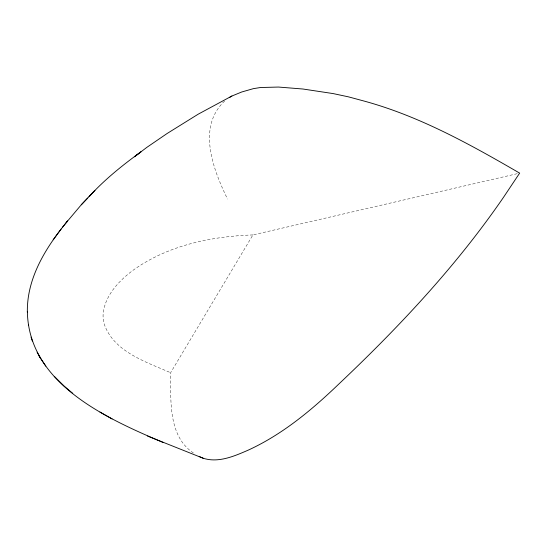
<?xml version="1.0" encoding="UTF-8"?>
<svg xmlns="http://www.w3.org/2000/svg" width="547" height="547" viewBox="0 0 547 547"><rect width="100%" height="100%" fill="white"/><g stroke="black" fill="none" stroke-linecap="round" stroke-linejoin="round"><path stroke-width="0.41" stroke-dasharray="2.73 2.05" d="M517.195 173.693L252.905 234.93L170.609 372.733C170.972 400.165 167.676 436.54 194.199 453.518M224.639 101.051C196.592 127.26 213.439 170.062 227.518 199.046M252.905 234.93C210.937 236.352 167.485 245.5 132.866 270.409C118.802 280.967 104.894 295.558 103.137 313.91A38.29 34.14 -15.4 0 0 103.882 323.01C112.921 351.666 146.001 361.813 170.609 372.733"/><path stroke-width="0.82" d="M163.341 442.585C106.535 418.414 28.533 383.721 27.357 311.325M27.35 312.105C26.782 277.514 46.379 246.731 67.589 220.961L62.385 227.408M61.114 229.077L53.196 239.777M66.139 222.752L81.264 204.81L87.711 198.014M94.946 190.39L89.052 196.66C104.463 179.703 122.405 165.297 140.914 151.875L134.391 156.804L146.869 147.348L167.177 133.461L198.212 114.173L231.894 96.026L241.678 92.005L253.37 88.655L260.454 87.52L278.485 87.055L302.97 89.017L333.123 93.578L348.487 96.86L363.776 100.976C419.378 116.08 470.16 144.401 519.65 173.119L503.684 197.057C456.403 265.992 398.913 327.236 338.285 384.548C311.387 410.325 282.225 434.571 248.112 450.188C234.253 456.191 218.424 463.138 203.183 458.242L147.553 436.062M81.264 204.81L93.571 191.86M229.275 97.626L231.894 96.026M203.183 458.242L199.231 456.513M112.067 418.954L99.944 412.035M72.765 393.396L64.3 386.216L54.262 376.329M45.798 366.128L40.027 357.547M38.953 355.612L40.177 357.779L37.107 352.172M31.063 337.123L32.341 341.061M28.362 324.959L28.437 325.403"/></g></svg>
